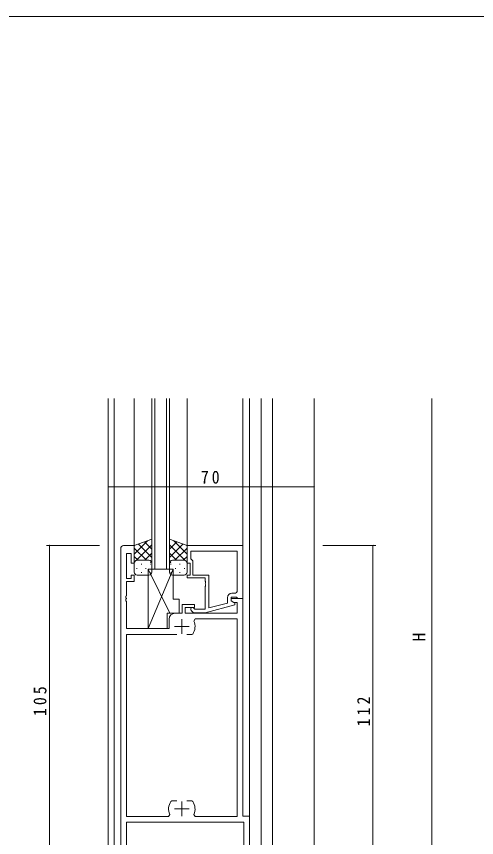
# Model space of a CAD drawing. Units: millimetres on the paper. Extents: x -397 to 397, y -282 to 282.
# Drawn here: x -240.2 to -83.6, y 0.2 to 279.3 of the extents above; entities that cross this region are included whole.
import ezdxf
from ezdxf.enums import TextEntityAlignment as Align

# ---------------------------------------------------------------- set-up
doc = ezdxf.new("R2010")
doc.units = ezdxf.units.MM
for name, color, linetype, lineweight in [('0-1_YKK_ZWAK', 7, 'Continuous', 18), ('0-3_YKK_D', 6, 'Continuous', 18), ('0-4_YKK_11', 7, 'Continuous', 18), ('0-5_YKK_12', 2, 'Continuous', 18), ('0-6_YKK_13', 4, 'Continuous', 18)]:
    doc.layers.add(name, color=color, linetype=linetype, lineweight=lineweight)
doc.styles.add('ＭＳ ゴシック', font='')
doc.styles.get('ＭＳ ゴシック').set_extended_font_data('MS Gothic')

msp = doc.modelspace()

# ---------------------------------------------------------------- linework, layer by layer
at = {"layer": '0-1_YKK_ZWAK'}
msp.add_line((376.092, 279.312), (-393.908, 279.312), dxfattribs=at)
at = {"layer": '0-3_YKK_D'}
for p, q in [((-98.908, 149.472), (-98.908, -12.528)), ((-208.908, 102.472), (-208.908, 120.472)), ((-138.908, 102.472), (-138.908, 120.472)), ((-208.908, 119.472), (-138.908, 119.472)), ((-211.908, 99.472), (-229.908, 99.472)), ((-228.908, 99.472), (-228.908, -5.528)), ((-135.908, 99.472), (-117.908, 99.472)), ((-118.908, 99.472), (-118.908, -12.528))]:
    msp.add_line(p, q, dxfattribs=at)
for centre, start, end in [((-208.908, 119.472), 0, 180), ((-208.908, 119.472), 180, 0), ((-138.908, 119.472), 0, 180), ((-138.908, 119.472), 180, 0), ((-228.908, 99.472), 90, 270), ((-228.908, 99.472), 270, 90), ((-118.908, 99.472), 90, 270), ((-118.908, 99.472), 270, 90)]:
    msp.add_arc(centre, 0.106, start, end, dxfattribs=at)
at = {"layer": '0-4_YKK_11'}
for p, q in [((-204.708, 98.472), (-204.708, -5.528)), ((-200.108, 99.472), (-203.708, 99.472)), ((-200.108, 93.472), (-200.108, 99.472)), ((-182.108, 99.472), (-182.108, 93.472)), ((-163.108, 99.472), (-182.108, 99.472)), ((-163.108, 81.472), (-163.108, 99.472)), ((-202.778, 96.772), (-201.108, 96.772)), ((-202.778, 88.272), (-202.778, 96.772)), ((-201.108, 96.772), (-201.108, 93.472)), ((-180.808, 97.542), (-165.038, 97.542)), ((-180.808, 94.972), (-180.808, 97.542)), ((-180.808, 97.542), (-165.038, 97.542)), ((-180.608, 94.772), (-180.808, 94.972)), ((-165.038, 97.542), (-165.038, 84.272)), ((-201.108, 93.472), (-200.108, 93.472)), ((-182.108, 93.472), (-181.108, 93.472)), ((-181.108, 93.472), (-181.108, 89.472)), ((-180.108, 94.272), (-180.608, 94.772)), ((-180.108, 89.472), (-180.108, 94.272)), ((-201.108, 89.472), (-201.108, 88.272)), ((-200.108, 89.472), (-201.108, 89.472)), ((-200.108, 87.272), (-200.108, 89.472)), ((-182.108, 89.472), (-182.108, 88.472)), ((-181.108, 89.472), (-182.108, 89.472)), ((-174.708, 89.472), (-180.108, 89.472)), ((-174.708, 78.264), (-174.708, 89.472)), ((-201.108, 88.272), (-202.778, 88.272)), ((-202.778, 87.272), (-200.108, 87.272)), ((-202.778, 82.431), (-202.778, 87.272)), ((-182.108, 88.472), (-176.008, 88.472)), ((-176.008, 88.472), (-176.008, 87.431)), ((-176.008, 87.431), (-175.888, 87.247)), ((-175.888, 86.697), (-176.008, 86.514)), ((-176.008, 86.514), (-176.008, 86.431)), ((-175.888, 87.247), (-175.888, 86.697)), ((-176.008, 86.431), (-175.888, 86.247)), ((-175.888, 85.697), (-176.008, 85.514)), ((-176.008, 85.514), (-176.008, 77.872)), ((-175.888, 86.247), (-175.888, 85.697)), ((-202.898, 82.247), (-202.778, 82.431)), ((-202.898, 81.697), (-202.898, 82.247)), ((-202.778, 81.514), (-202.898, 81.697)), ((-202.898, 81.247), (-202.778, 81.431)), ((-202.898, 80.697), (-202.898, 81.247)), ((-202.778, 81.431), (-202.778, 81.514)), ((-168.408, 81.772), (-168.408, 79.952)), ((-167.108, 81.972), (-165.308, 81.972)), ((-167.108, 80.672), (-167.108, 81.972)), ((-167.108, 81.472), (-167.108, 80.672)), ((-163.108, 81.472), (-167.108, 81.472)), ((-166.038, 83.272), (-166.908, 83.272)), ((-165.308, 81.972), (-165.108, 81.772)), ((-165.108, 81.772), (-164.808, 81.472)), ((-164.808, 81.472), (-163.108, 81.472)), ((-163.108, 7.472), (-163.108, 81.472)), ((-202.778, 80.514), (-202.898, 80.697)), ((-202.778, 71.272), (-202.778, 80.514)), ((-183.808, 79.472), (-183.808, 76.472)), ((-179.608, 79.472), (-183.808, 79.472)), ((-182.808, 78.472), (-179.608, 78.472)), ((-182.808, 76.472), (-182.808, 78.472)), ((-179.46, 77.872), (-179.884, 78.297)), ((-179.608, 78.472), (-179.608, 79.472)), ((-176.012, 76.672), (-165.908, 79.379)), ((-168.408, 79.952), (-174.708, 78.264)), ((-167.108, 80.672), (-166.242, 80.172)), ((-165.908, 79.979), (-167.108, 80.672)), ((-166.242, 80.172), (-165.038, 80.172)), ((-165.908, 79.379), (-165.908, 79.979)), ((-165.038, 80.172), (-165.038, 76.472)), ((-183.808, 76.472), (-186.208, 76.472)), ((-165.038, 76.472), (-182.808, 76.472)), ((-180.732, 77.448), (-179.957, 76.672)), ((-179.957, 76.672), (-176.012, 76.672)), ((-176.008, 77.872), (-179.46, 77.872)), ((-188.208, 74.472), (-188.208, 71.272)), ((-183.908, 74.472), (-183.908, 69.472)), ((-179.812, 73.835), (-179.357, 74.542)), ((-179.357, 74.542), (-165.038, 74.542)), ((-165.038, 74.542), (-165.038, 7.402)), ((-188.208, 71.272), (-202.778, 71.272)), ((-186.408, 71.972), (-181.408, 71.972)), ((-202.778, 69.272), (-185.658, 69.272)), ((-202.778, 7.402), (-202.778, 69.272)), ((-182.158, 69.272), (-180.461, 69.272)), ((-182.158, 69.272), (-180.461, 69.272)), ((-180.461, 69.272), (-180.215, 69.401)), ((-187.355, 12.672), (-187.601, 12.544)), ((-185.658, 12.672), (-187.355, 12.672)), ((-183.908, 12.472), (-183.908, 7.472)), ((-180.461, 12.672), (-182.158, 12.672)), ((-180.215, 12.544), (-180.461, 12.672)), ((-186.408, 9.972), (-181.408, 9.972)), ((-188.46, 7.402), (-202.778, 7.402)), ((-188.004, 8.109), (-188.46, 7.402)), ((-179.357, 7.402), (-179.812, 8.109)), ((-165.038, 7.402), (-179.357, 7.402)), ((-160.908, 7.472), (-163.108, 7.472)), ((-160.908, -5.528), (-160.908, 7.472)), ((-202.778, 5.472), (-162.838, 5.472)), ((-202.778, -5.528), (-202.778, 5.472)), ((-162.838, 5.472), (-162.838, -5.528))]:
    msp.add_line(p, q, dxfattribs=at)
for centre, radius, start, end in [((-203.708, 98.472), 1, 90.00001, 179.99999), ((-166.038, 84.272), 1, 270.00001, 359.99999), ((-166.908, 81.772), 1.5, 90.00001, 179.99999), ((-180.308, 77.872), 0.6, 44.99999, 225.00001), ((-186.208, 74.472), 2, 90.00001, 179.99999), ((-183.908, 71.972), 4.5, 325.15008, 24.45637), ((-183.908, 9.972), 4.5, 145.15008, 204.45637), ((-183.908, 9.972), 4.5, 335.54363, 34.84992)]:
    msp.add_arc(centre, radius, start, end, dxfattribs=at)
at = {"layer": '0-5_YKK_12'}
for p, q in [((-208.908, 149.472), (-208.908, -32.528)), ((-200.108, 149.472), (-200.108, 99.472)), ((-194.108, 149.472), (-194.108, 91.472)), ((-193.108, 91.472), (-193.108, 149.472)), ((-189.108, 149.472), (-189.108, 91.472)), ((-188.108, 91.472), (-188.108, 149.472)), ((-182.108, 149.472), (-182.108, 99.472)), ((-163.108, 149.472), (-163.108, 99.172)), ((-160.908, 149.472), (-160.908, -5.528)), ((-153.008, -12.528), (-153.008, 149.472)), ((-138.908, 149.472), (-138.908, -32.528)), ((-188.108, 91.472), (-194.108, 91.472))]:
    msp.add_line(p, q, dxfattribs=at)
for points in [[(-206.908, 149.472), (-206.908, -5.528), (-160.908, -5.528)], [(-153.008, -12.528), (-156.908, -12.528), (-156.908, 149.472)]]:
    msp.add_lwpolyline(points, dxfattribs=at)
at = {"layer": '0-6_YKK_13'}
for p, q in [((-194.108, 101.615), (-200.108, 99.472)), ((-200.108, 96.564), (-195.584, 101.088)), ((-194.108, 98.286), (-196.561, 100.739)), ((-194.108, 101.615), (-194.108, 93.472)), ((-188.108, 101.615), (-188.108, 93.472)), ((-188.108, 101.615), (-182.108, 99.472)), ((-188.108, 98.286), (-185.655, 100.739)), ((-182.108, 96.564), (-186.633, 101.088)), ((-200.108, 99.392), (-199.983, 99.517)), ((-200.108, 99.472), (-200.108, 93.472)), ((-195.951, 94.472), (-200.108, 98.629)), ((-199.421, 94.422), (-194.108, 99.735)), ((-194.108, 95.458), (-198.645, 99.995)), ((-188.108, 95.458), (-183.571, 99.995)), ((-182.795, 94.422), (-188.108, 99.735)), ((-186.265, 94.472), (-182.108, 98.629)), ((-182.108, 99.392), (-182.233, 99.517)), ((-182.108, 99.472), (-182.108, 93.472)), ((-198.779, 94.472), (-200.108, 95.801)), ((-196.543, 94.472), (-194.108, 96.907)), ((-185.674, 94.472), (-188.108, 96.907)), ((-183.437, 94.472), (-182.108, 95.801)), ((-200.108, 93.735), (-200.058, 93.785)), ((-200.108, 93.472), (-200.108, 90.472)), ((-195.108, 94.472), (-199.108, 94.472)), ((-199.108, 94.472), (-195.508, 94.472)), ((-197.49, 93.138), (-197.69, 93.138)), ((-194.508, 93.138), (-194.66, 93.138)), ((-194.526, 93.66), (-194.508, 93.678)), ((-194.108, 93.472), (-194.108, 90.472)), ((-188.108, 93.472), (-188.108, 90.472)), ((-187.69, 93.66), (-187.708, 93.678)), ((-187.708, 93.138), (-187.557, 93.138)), ((-187.108, 94.472), (-183.108, 94.472)), ((-183.108, 94.472), (-187.108, 94.472)), ((-184.727, 93.138), (-184.527, 93.138)), ((-182.108, 93.735), (-182.158, 93.785)), ((-182.108, 93.472), (-182.108, 90.472)), ((-199.105, 91.723), (-199.305, 91.723)), ((-195.108, 89.472), (-199.108, 89.472)), ((-197.49, 90.308), (-197.69, 90.308)), ((-196.075, 91.723), (-196.275, 91.723)), ((-195.358, 71.272), (-186.858, 91.472)), ((-195.358, 71.272), (-195.358, 91.472)), ((-195.358, 91.472), (-186.858, 91.472)), ((-187.932, 76.472), (-195.358, 91.472)), ((-194.522, 90.308), (-194.66, 90.308)), ((-187.695, 90.308), (-187.557, 90.308)), ((-187.108, 89.472), (-183.108, 89.472)), ((-186.858, 91.472), (-186.858, 81.272)), ((-186.142, 91.723), (-185.942, 91.723)), ((-184.727, 90.308), (-184.527, 90.308)), ((-183.112, 91.723), (-182.912, 91.723)), ((-186.858, 81.272), (-184.858, 81.272)), ((-184.858, 81.272), (-184.858, 76.472)), ((-188.858, 76.472), (-188.858, 71.272)), ((-184.858, 76.472), (-188.858, 76.472)), ((-188.858, 71.272), (-195.358, 71.272))]:
    msp.add_line(p, q, dxfattribs=at)
for centre, start, end in [((-199.108, 93.472), 90, 180), ((-199.108, 93.472), 90, 179.9999), ((-195.108, 93.472), 0, 90), ((-187.108, 93.472), 90, 180), ((-183.108, 93.472), 0, 90), ((-183.108, 93.472), 0.0001, 90), ((-199.108, 90.472), 180, 270), ((-195.108, 90.472), 270, 0), ((-187.108, 90.472), 180, 270), ((-183.108, 90.472), 270, 0)]:
    msp.add_arc(centre, 1, start, end, dxfattribs=at)

# ---------------------------------------------------------------- texts
at = {"layer": '0-3_YKK_D', "color": 7, "style": 'ＭＳ ゴシック'}
msp.add_text('H', height=4.399, rotation=90, dxfattribs=at).set_placement((-99.708, 66.872), align=Align.BOTTOM_LEFT)
at = {"layer": '0-3_YKK_D', "color": 7, "insert": (-177.428, 120.472), "char_height": 4.399, "attachment_point": 7, "style": 'ＭＳ ゴシック'}
msp.add_mtext('\\T1.37;\\W0.9;70', dxfattribs=at)
at = {"layer": '0-3_YKK_D', "color": 7, "char_height": 4.399, "attachment_point": 7, "rotation": 90, "style": 'ＭＳ ゴシック'}
for s, insert in [('\\T1.38;\\W0.9;105', (-229.908, 41.532)), ('\\T1.38;\\W0.9;112', (-119.908, 38.032))]:
    msp.add_mtext(s, dxfattribs=dict(at, insert=insert))

doc.saveas('drawing.dxf')
